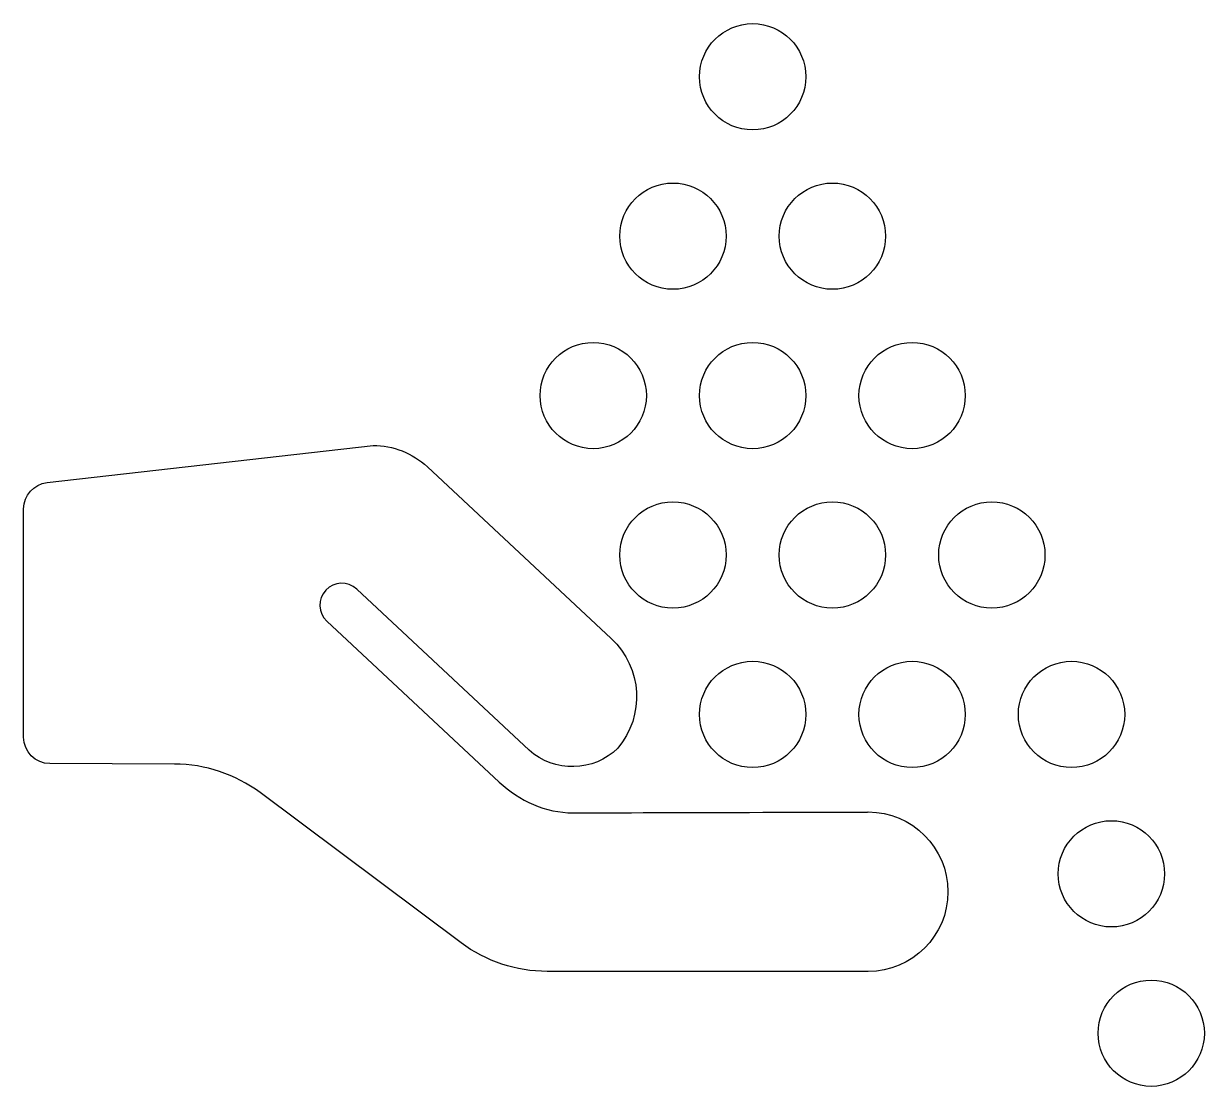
# Model space of a CAD drawing. Header units: centimetres. Extents: x -6.5 to 6.4, y -5.4 to 6.3.
import ezdxf

# ---------------------------------------------------------------- set-up
doc = ezdxf.new("R2010")
doc.units = ezdxf.units.CM
doc.header["$MEASUREMENT"] = 0
doc.layers.add('Layer 1', color=7, linetype='Continuous')

msp = doc.modelspace()

# ---------------------------------------------------------------- linework, layer by layer
at = {"layer": 'Layer 1'}
for points, knots in [([(1.47947, 5.12678), (1.80208, 5.12678), (2.06354, 5.38821), (2.06354, 5.71106), (2.06354, 5.71106), (2.06354, 6.03367), (1.80208, 6.29513), (1.47947, 6.29513), (1.47947, 6.29513), (1.15663, 6.29513), (0.89519, 6.0337), (0.89519, 5.71106), (0.89519, 5.71106), (0.89519, 5.38821), (1.15663, 5.12678), (1.47947, 5.12678)], [0, 0, 0, 0, 0.2, 0.2, 0.2, 0.2, 0.4, 0.4, 0.4, 0.4, 0.6, 0.6, 0.6, 0.6, 1, 1, 1, 1]), ([(0.60314, 3.37415), (0.92575, 3.37415), (1.18721, 3.63558), (1.18721, 3.95843), (1.18721, 3.95843), (1.18721, 4.28104), (0.92578, 4.5425), (0.60314, 4.5425), (0.60314, 4.5425), (0.28032, 4.5425), (0.01886, 4.28107), (0.01886, 3.95843), (0.01886, 3.95843), (0.01889, 3.63559), (0.28033, 3.37415), (0.60314, 3.37415)], [0, 0, 0, 0, 0.2, 0.2, 0.2, 0.2, 0.4, 0.4, 0.4, 0.4, 0.6, 0.6, 0.6, 0.6, 1, 1, 1, 1]), ([(1.77149, 3.95843), (1.77149, 3.63559), (2.03292, 3.37415), (2.35577, 3.37415), (2.35577, 3.37415), (2.67838, 3.37415), (2.93984, 3.63558), (2.93984, 3.95843), (2.93984, 3.95843), (2.93984, 4.28104), (2.67838, 4.5425), (2.35577, 4.5425), (2.35577, 4.5425), (2.03293, 4.5425), (1.77149, 4.28104), (1.77149, 3.95843)], [0, 0, 0, 0, 0.2, 0.2, 0.2, 0.2, 0.4, 0.4, 0.4, 0.4, 0.6, 0.6, 0.6, 0.6, 1, 1, 1, 1]), ([(-0.27316, 1.62155), (0.04945, 1.62155), (0.31091, 1.88298), (0.31091, 2.20583), (0.31091, 2.20583), (0.31091, 2.52844), (0.04948, 2.7899), (-0.27316, 2.7899), (-0.27316, 2.7899), (-0.59598, 2.7899), (-0.85744, 2.52847), (-0.85744, 2.20583), (-0.85744, 2.20583), (-0.85741, 1.88299), (-0.59597, 1.62155), (-0.27316, 1.62155)], [0, 0, 0, 0, 0.2, 0.2, 0.2, 0.2, 0.4, 0.4, 0.4, 0.4, 0.6, 0.6, 0.6, 0.6, 1, 1, 1, 1]), ([(1.47947, 1.62155), (1.80208, 1.62155), (2.06354, 1.88298), (2.06354, 2.20583), (2.06354, 2.20583), (2.06354, 2.52844), (1.80208, 2.7899), (1.47947, 2.7899), (1.47947, 2.7899), (1.15663, 2.7899), (0.89519, 2.52847), (0.89519, 2.20583), (0.89519, 2.20583), (0.89519, 1.88299), (1.15663, 1.62155), (1.47947, 1.62155)], [0, 0, 0, 0, 0.2, 0.2, 0.2, 0.2, 0.4, 0.4, 0.4, 0.4, 0.6, 0.6, 0.6, 0.6, 1, 1, 1, 1]), ([(2.64779, 2.20583), (2.64779, 1.88299), (2.90922, 1.62155), (3.23207, 1.62155), (3.23207, 1.62155), (3.55468, 1.62155), (3.81614, 1.88298), (3.81614, 2.20583), (3.81614, 2.20583), (3.81614, 2.52844), (3.55471, 2.7899), (3.23207, 2.7899), (3.23207, 2.7899), (2.90923, 2.78987), (2.64779, 2.52844), (2.64779, 2.20583)], [0, 0, 0, 0, 0.2, 0.2, 0.2, 0.2, 0.4, 0.4, 0.4, 0.4, 0.6, 0.6, 0.6, 0.6, 1, 1, 1, 1]), ([(2.74963, -2.37231), (2.74963, -2.37231), (-0.45143, -2.38168), (-0.49628, -2.38168), (-0.49628, -2.38168), (-0.79621, -2.38168), (-1.08741, -2.24846), (-1.30649, -2.04352), (-1.30649, -2.04352), (-1.30649, -2.04352), (-3.20265, -0.2738), (-3.20265, -0.2738), (-3.20265, -0.2738), (-3.29978, -0.18268), (-3.30512, -0.03033), (-3.21421, 0.0668), (-3.21421, 0.0668), (-3.12372, 0.16435), (-2.97074, 0.16906), (-2.87361, 0.07879), (-2.87361, 0.07879), (-2.87361, 0.07879), (-0.97745, -1.69135), (-0.97745, -1.69135), (-0.97745, -1.69135), (-0.70956, -1.94262), (-0.26136, -1.93122), (-0.00323, -1.67061), (-0.00323, -1.67061), (0.29633, -1.31623), (0.26802, -0.78529), (-0.07506, -0.46506), (-0.07506, -0.46506), (-0.07506, -0.46506), (-2.09634, 1.42232), (-2.09634, 1.42232), (-2.09634, 1.42232), (-2.25856, 1.57379), (-2.47229, 1.65809), (-2.69435, 1.65809), (-2.69435, 1.65809), (-2.69435, 1.65809), (-6.2774, 1.24928), (-6.2774, 1.24928), (-6.2774, 1.24928), (-6.42419, 1.23259), (-6.53521, 1.10829), (-6.53521, 0.96046), (-6.53521, 0.96046), (-6.53521, 0.96046), (-6.53521, -1.54906), (-6.53521, -1.54906), (-6.53521, -1.54906), (-6.53521, -1.70929), (-6.40578, -1.83915), (-6.24554, -1.83981), (-6.24554, -1.83981), (-6.24554, -1.83981), (-4.87672, -1.84515), (-4.87672, -1.84515), (-4.87672, -1.84515), (-4.53742, -1.84642), (-4.20754, -1.95662), (-3.93584, -2.15966), (-3.93584, -2.15966), (-3.93584, -2.15966), (-1.72601, -3.81021), (-1.72601, -3.81021), (-1.72601, -3.81021), (-1.45259, -4.01452), (-1.12035, -4.12491), (-0.77912, -4.12491), (-0.77912, -4.12491), (-0.77912, -4.12491), (2.74963, -4.12491), (2.74963, -4.12491), (2.74963, -4.12491), (3.23355, -4.12491), (3.62593, -3.73253), (3.62593, -3.24861), (3.62593, -3.24861), (3.62593, -2.76469), (3.23355, -2.37231), (2.74963, -2.37231)], [0, 0, 0, 0, 0.04545455, 0.04545455, 0.04545455, 0.04545455, 0.09090909, 0.09090909, 0.09090909, 0.09090909, 0.13636364, 0.13636364, 0.13636364, 0.13636364, 0.18181818, 0.18181818, 0.18181818, 0.18181818, 0.22727273, 0.22727273, 0.22727273, 0.22727273, 0.27272727, 0.27272727, 0.27272727, 0.27272727, 0.31818182, 0.31818182, 0.31818182, 0.31818182, 0.36363636, 0.36363636, 0.36363636, 0.36363636, 0.40909091, 0.40909091, 0.40909091, 0.40909091, 0.45454545, 0.45454545, 0.45454545, 0.45454545, 0.5, 0.5, 0.5, 0.5, 0.54545455, 0.54545455, 0.54545455, 0.54545455, 0.59090909, 0.59090909, 0.59090909, 0.59090909, 0.63636364, 0.63636364, 0.63636364, 0.63636364, 0.68181818, 0.68181818, 0.68181818, 0.68181818, 0.72727273, 0.72727273, 0.72727273, 0.72727273, 0.77272727, 0.77272727, 0.77272727, 0.77272727, 0.81818182, 0.81818182, 0.81818182, 0.81818182, 0.86363636, 0.86363636, 0.86363636, 0.86363636, 0.90909091, 0.90909091, 0.90909091, 0.90909091, 1, 1, 1, 1]), ([(0.01889, 0.4532), (0.01889, 0.13036), (0.28032, -0.13108), (0.60317, -0.13108), (0.60317, -0.13108), (0.92578, -0.13108), (1.18724, 0.13035), (1.18724, 0.4532), (1.18724, 0.4532), (1.18724, 0.77581), (0.92581, 1.03727), (0.60317, 1.03727), (0.60317, 1.03727), (0.28033, 1.03727), (0.01889, 0.77581), (0.01889, 0.4532)], [0, 0, 0, 0, 0.2, 0.2, 0.2, 0.2, 0.4, 0.4, 0.4, 0.4, 0.6, 0.6, 0.6, 0.6, 1, 1, 1, 1]), ([(2.93981, 0.4532), (2.93981, 0.77581), (2.67835, 1.03727), (2.35574, 1.03727), (2.35574, 1.03727), (2.0329, 1.03727), (1.77146, 0.77581), (1.77146, 0.4532), (1.77146, 0.4532), (1.77146, 0.13036), (2.03289, -0.13108), (2.35574, -0.13108), (2.35574, -0.13108), (2.67835, -0.13107), (2.93981, 0.13039), (2.93981, 0.4532)], [0, 0, 0, 0, 0.2, 0.2, 0.2, 0.2, 0.4, 0.4, 0.4, 0.4, 0.6, 0.6, 0.6, 0.6, 1, 1, 1, 1]), ([(4.69244, 0.4532), (4.69244, 0.77581), (4.43101, 1.03727), (4.1084, 1.03727), (4.1084, 1.03727), (3.78556, 1.03727), (3.52412, 0.77581), (3.52412, 0.4532), (3.52412, 0.4532), (3.52412, 0.13036), (3.78555, -0.13108), (4.1084, -0.13108), (4.1084, -0.13108), (4.43098, -0.13107), (4.69244, 0.13039), (4.69244, 0.4532)], [0, 0, 0, 0, 0.2, 0.2, 0.2, 0.2, 0.4, 0.4, 0.4, 0.4, 0.6, 0.6, 0.6, 0.6, 1, 1, 1, 1]), ([(1.47947, -1.88367), (1.80208, -1.88367), (2.06354, -1.62224), (2.06354, -1.29939), (2.06354, -1.29939), (2.06354, -0.97678), (1.80208, -0.71532), (1.47947, -0.71532), (1.47947, -0.71532), (1.15663, -0.71532), (0.89519, -0.97675), (0.89519, -1.29939), (0.89519, -1.29939), (0.89519, -1.62224), (1.15663, -1.88367), (1.47947, -1.88367)], [0, 0, 0, 0, 0.2, 0.2, 0.2, 0.2, 0.4, 0.4, 0.4, 0.4, 0.6, 0.6, 0.6, 0.6, 1, 1, 1, 1]), ([(3.23207, -0.71533), (2.90923, -0.71533), (2.64779, -0.97676), (2.64779, -1.2994), (2.64779, -1.2994), (2.64779, -1.62224), (2.90922, -1.88368), (3.23207, -1.88368), (3.23207, -1.88368), (3.55468, -1.88368), (3.81614, -1.62225), (3.81614, -1.2994), (3.81614, -1.2994), (3.81611, -0.97676), (3.55468, -0.71533), (3.23207, -0.71533)], [0, 0, 0, 0, 0.2, 0.2, 0.2, 0.2, 0.4, 0.4, 0.4, 0.4, 0.6, 0.6, 0.6, 0.6, 1, 1, 1, 1]), ([(5.56874, -1.2994), (5.56874, -0.97679), (5.30731, -0.71533), (4.98467, -0.71533), (4.98467, -0.71533), (4.66185, -0.71533), (4.40039, -0.97676), (4.40039, -1.2994), (4.40039, -1.2994), (4.40039, -1.62224), (4.66182, -1.88368), (4.98467, -1.88368), (4.98467, -1.88368), (5.30728, -1.88367), (5.56874, -1.62224), (5.56874, -1.2994)], [0, 0, 0, 0, 0.2, 0.2, 0.2, 0.2, 0.4, 0.4, 0.4, 0.4, 0.6, 0.6, 0.6, 0.6, 1, 1, 1, 1]), ([(6.00689, -3.052), (6.00689, -2.72939), (5.74546, -2.46793), (5.42282, -2.46793), (5.42282, -2.46793), (5.1, -2.46793), (4.83854, -2.72936), (4.83854, -3.052), (4.83854, -3.052), (4.83854, -3.37484), (5.1, -3.63628), (5.42282, -3.63628), (5.42282, -3.63628), (5.74543, -3.63627), (6.00689, -3.37484), (6.00689, -3.052)], [0, 0, 0, 0, 0.2, 0.2, 0.2, 0.2, 0.4, 0.4, 0.4, 0.4, 0.6, 0.6, 0.6, 0.6, 1, 1, 1, 1]), ([(5.86097, -4.22055), (5.53815, -4.22055), (5.27669, -4.48201), (5.27669, -4.80462), (5.27669, -4.80462), (5.27669, -5.12746), (5.53812, -5.3889), (5.86097, -5.3889), (5.86097, -5.3889), (6.18358, -5.3889), (6.44504, -5.12747), (6.44504, -4.80462), (6.44504, -4.80462), (6.44504, -4.48199), (6.18358, -4.22055), (5.86097, -4.22055)], [0, 0, 0, 0, 0.2, 0.2, 0.2, 0.2, 0.4, 0.4, 0.4, 0.4, 0.6, 0.6, 0.6, 0.6, 1, 1, 1, 1])]:
    msp.add_open_spline(points, degree=3, knots=knots, dxfattribs=at)

doc.saveas('drawing.dxf')
